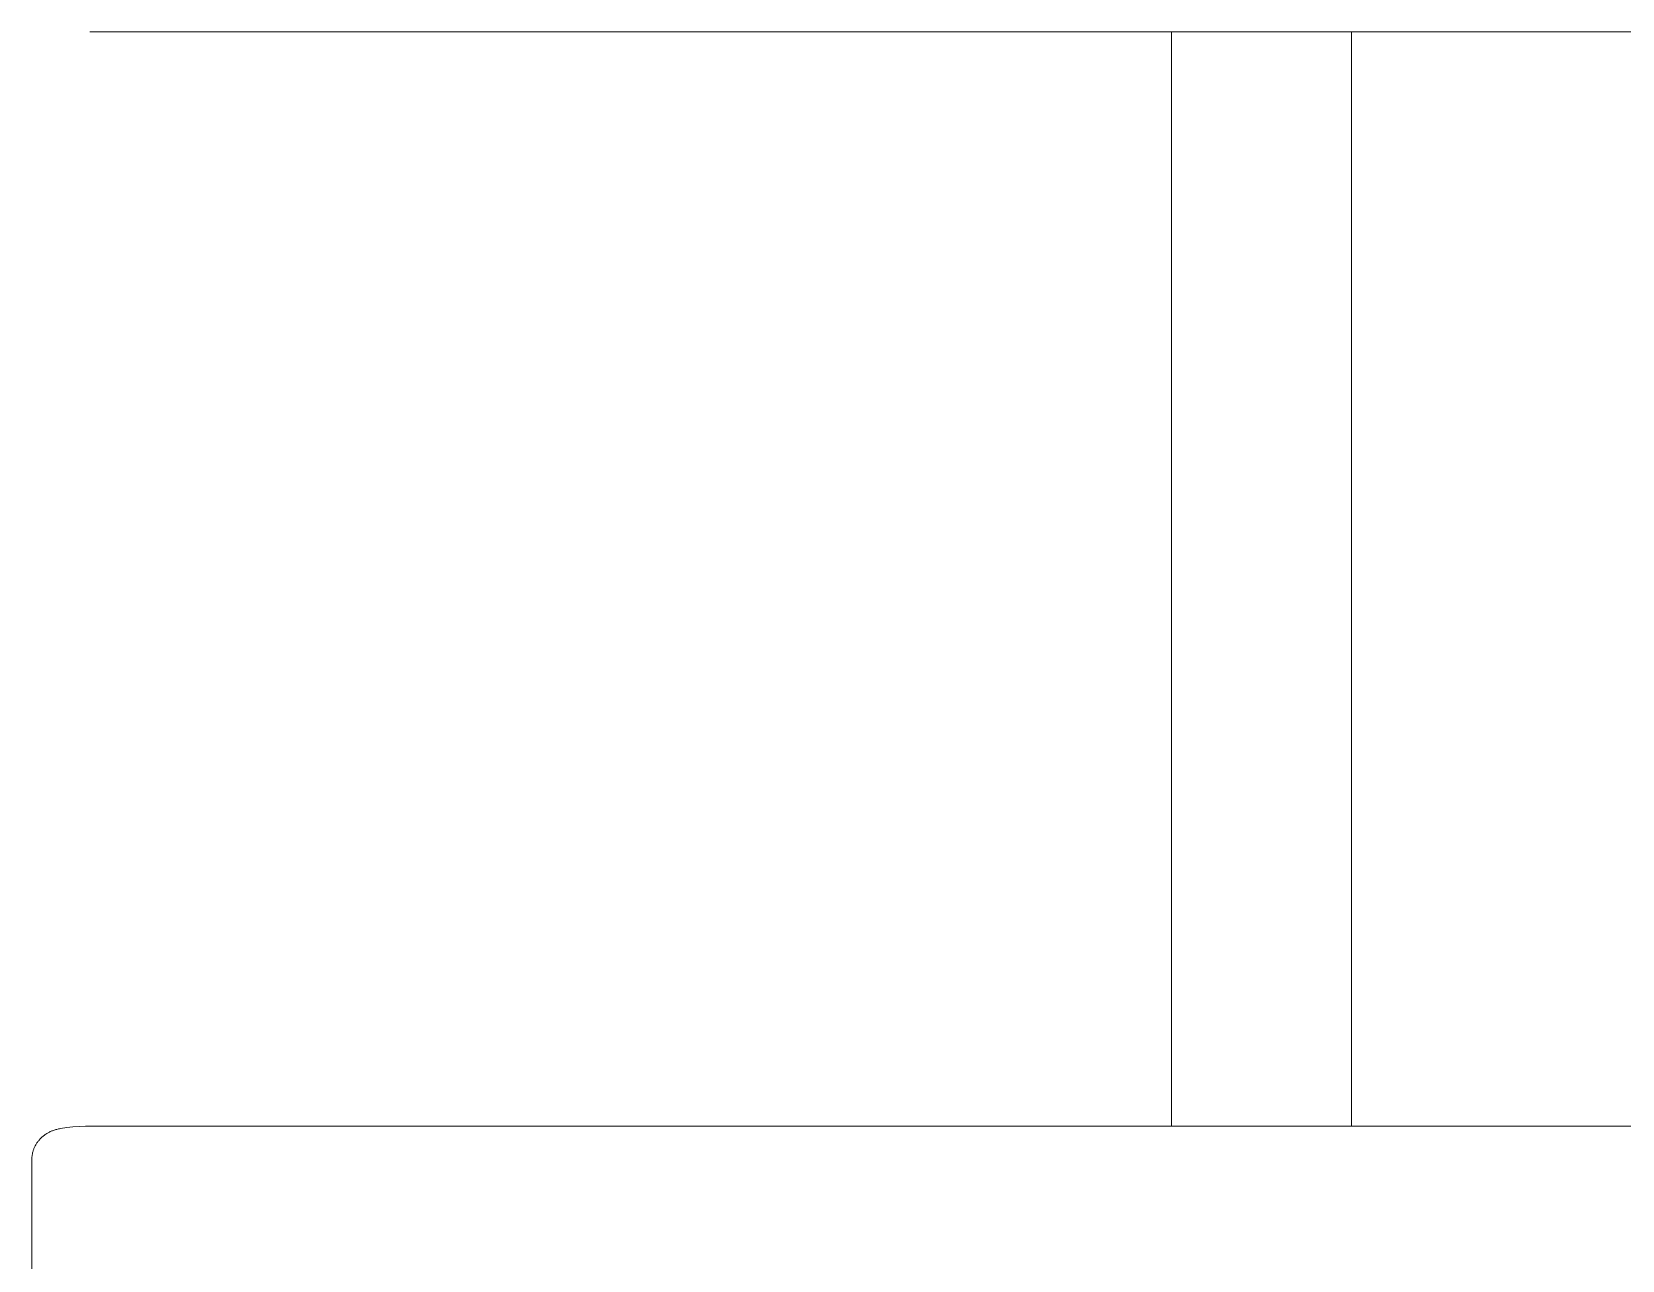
# Model space of a CAD drawing. Header units: inches. Extents: x -9 to 187, y -3 to 135.
# Drawn here: x -1.95 to 8.49, y 114.64 to 122.7 of the extents above; entities that cross this region are included whole.
import ezdxf

# ---------------------------------------------------------------- set-up
doc = ezdxf.new("R2010")
doc.units = ezdxf.units.IN
doc.layers.add('ZANO_R', color=7, linetype='Continuous', lineweight=0)

msp = doc.modelspace()

# ---------------------------------------------------------------- linework, layer by layer
at = {"layer": 'ZANO_R'}
for p, q in [((-1.5516, 122.70091), (-1.56524, 122.70105)), ((33.48568, 122.70091), (-1.5516, 122.70091)), ((5.53458, 115.52058), (5.53459, 122.70091)), ((6.71564, 115.52058), (6.71563, 122.70091)), ((-1.89222, 115.43517), (-1.88865, 115.43896)), ((-1.88865, 115.43896), (-1.88499, 115.44265)), ((-1.88499, 115.44265), (-1.88117, 115.44632)), ((-1.88117, 115.44632), (-1.87725, 115.44988)), ((-1.87725, 115.44988), (-1.87324, 115.45335)), ((-1.87324, 115.45335), (-1.86915, 115.45671)), ((-1.86915, 115.45671), (-1.86505, 115.45991)), ((-1.86505, 115.45991), (-1.86088, 115.463)), ((-1.86088, 115.463), (-1.85664, 115.46599)), ((-1.85664, 115.46599), (-1.85232, 115.46888)), ((-1.85232, 115.46888), (-1.84774, 115.47178)), ((-1.84774, 115.47178), (-1.84309, 115.47457)), ((-1.84309, 115.47457), (-1.83837, 115.47723)), ((-1.83837, 115.47723), (-1.83358, 115.47979)), ((-1.83358, 115.47979), (-1.82874, 115.48223)), ((-1.82874, 115.48223), (-1.82383, 115.48455)), ((-1.82383, 115.48455), (-1.81888, 115.48676)), ((-1.81888, 115.48676), (-1.81388, 115.48886)), ((-1.81388, 115.48886), (-1.80865, 115.49091)), ((-1.80865, 115.49091), (-1.80338, 115.49285)), ((-1.80338, 115.49285), (-1.79807, 115.49467)), ((-1.79807, 115.49467), (-1.79272, 115.49638)), ((-1.79272, 115.49638), (-1.78734, 115.498)), ((-1.78734, 115.498), (-1.78193, 115.49951)), ((-1.78193, 115.49951), (-1.77104, 115.50227)), ((-1.77104, 115.50227), (-1.7641, 115.50384)), ((-1.7641, 115.50384), (-1.75714, 115.50529)), ((-1.75714, 115.50529), (-1.74315, 115.50786)), ((-1.74315, 115.50786), (-1.7291, 115.51005)), ((-1.7291, 115.51005), (-1.71501, 115.51194)), ((-1.71501, 115.51194), (-1.69591, 115.51409)), ((-1.69591, 115.51409), (-1.67608, 115.5159)), ((-1.67608, 115.5159), (-1.6337, 115.51863)), ((-1.6337, 115.51863), (-1.59322, 115.5201)), ((-1.59322, 115.5201), (-1.5516, 115.52058)), ((-1.5516, 115.52058), (33.48568, 115.52058)), ((-1.94325, 115.32773), (-1.94251, 115.33244)), ((-1.94251, 115.33244), (-1.94167, 115.33713)), ((-1.94167, 115.33713), (-1.94071, 115.3418)), ((-1.94071, 115.3418), (-1.93965, 115.34644)), ((-1.93965, 115.34644), (-1.93847, 115.35106)), ((-1.93847, 115.35106), (-1.93718, 115.35564)), ((-1.93718, 115.35564), (-1.93579, 115.36018)), ((-1.93579, 115.36018), (-1.93429, 115.36469)), ((-1.93429, 115.36469), (-1.93269, 115.36915)), ((-1.93269, 115.36915), (-1.93099, 115.37356)), ((-1.93099, 115.37356), (-1.929, 115.37835)), ((-1.929, 115.37835), (-1.92688, 115.38311)), ((-1.92688, 115.38311), (-1.92463, 115.38782)), ((-1.92463, 115.38782), (-1.92226, 115.39247)), ((-1.92226, 115.39247), (-1.91977, 115.39707)), ((-1.91977, 115.39707), (-1.91715, 115.40161)), ((-1.91715, 115.40161), (-1.91442, 115.40608)), ((-1.91442, 115.40608), (-1.91157, 115.41048)), ((-1.91157, 115.41048), (-1.90861, 115.41481)), ((-1.90861, 115.41481), (-1.90554, 115.41906)), ((-1.90554, 115.41906), (-1.90236, 115.42322)), ((-1.90236, 115.42322), (-1.89908, 115.42729)), ((-1.89908, 115.42729), (-1.8957, 115.43128)), ((-1.8957, 115.43128), (-1.89222, 115.43517)), ((-1.94527, 115.29933), (-1.94522, 115.30406)), ((-1.94527, 114.20555), (-1.94527, 115.29933)), ((-1.94522, 115.30406), (-1.94505, 115.3088)), ((-1.94505, 115.3088), (-1.94477, 115.31354)), ((-1.94477, 115.31354), (-1.94437, 115.31827)), ((-1.94437, 115.31827), (-1.94387, 115.32301)), ((-1.94387, 115.32301), (-1.94325, 115.32773))]:
    msp.add_line(p, q, dxfattribs=at)

doc.saveas('drawing.dxf')
